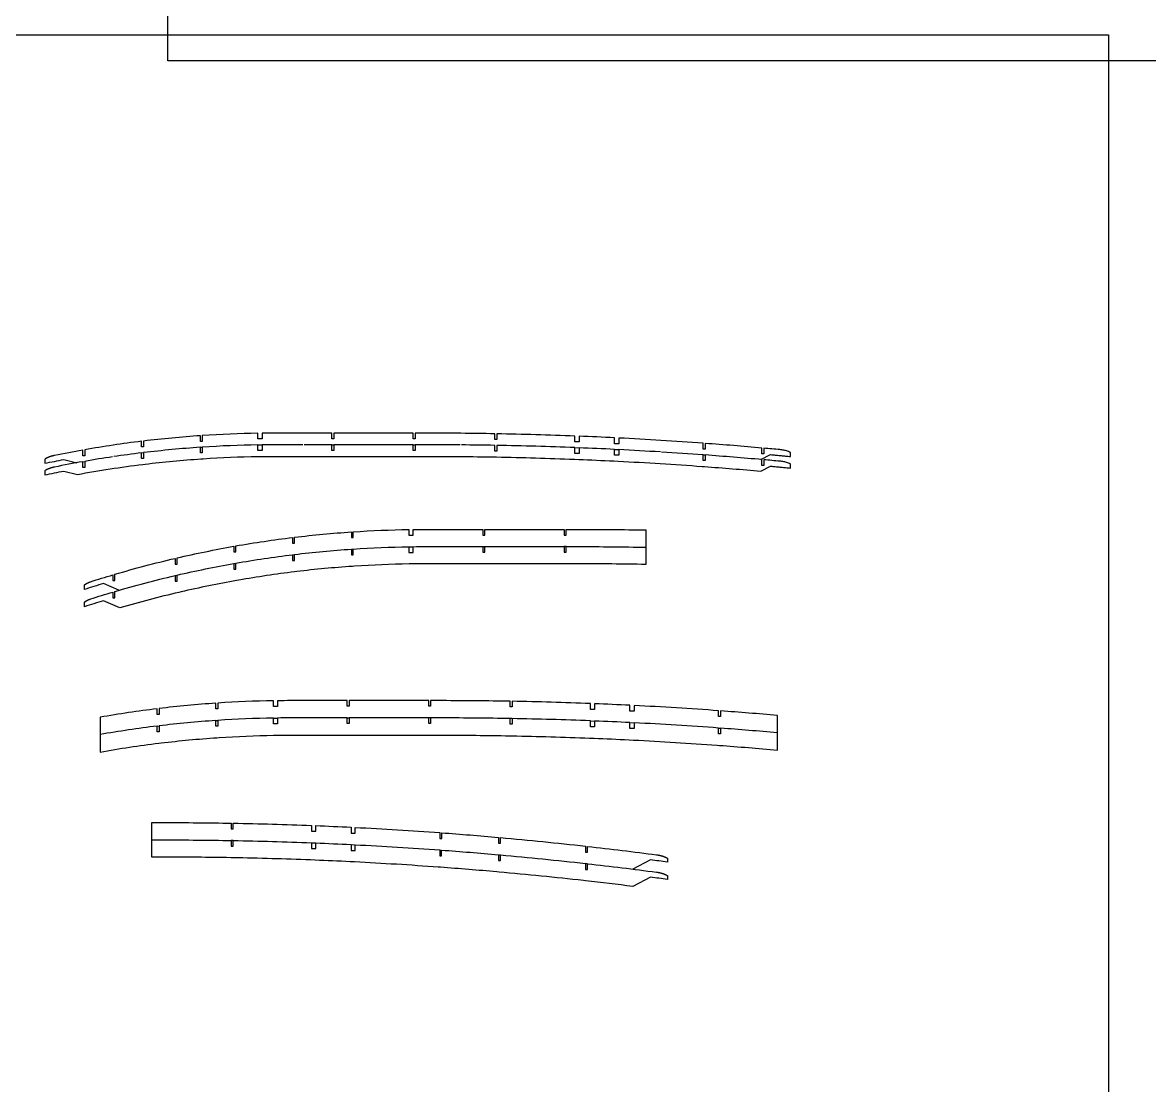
# Model space of a CAD drawing. Header units: inches. Extents: x -1514 to 1282, y -2074 to 286.
# Drawn here: x -824.2 to -624.8, y -414.6 to -226.4 of the extents above; entities that cross this region are included whole.
import ezdxf

# ---------------------------------------------------------------- set-up
doc = ezdxf.new("R2010")
doc.units = ezdxf.units.IN
doc.header["$LTSCALE"] = 0.1
doc.header["$MEASUREMENT"] = 0
doc.layers.add('pic', color=1, linetype='Continuous')

msp = doc.modelspace()

# ---------------------------------------------------------------- linework, layer by layer
for p, q in [((-782.55259, -301.13815), (-781.80259, -301.12641)), ((-769.47204, -301.11429), (-769.12204, -301.11429)), ((-755.07204, -301.11429), (-754.72204, -301.11429)), ((-803.1451, -302.55305), (-802.7951, -302.51062)), ((-792.7451, -301.56452), (-792.3951, -301.541)), ((-726.45259, -301.62644), (-725.70259, -301.65619)), ((-719.4451, -301.93722), (-718.6951, -301.97483)), ((-703.7638, -302.89921), (-703.4138, -302.9249)), ((-813.5451, -304.10926), (-813.1951, -304.04752)), ((-776.4201, -320.58267), (-776.0701, -320.54023)), ((-766.0201, -319.59413), (-765.6701, -319.57062)), ((-755.82759, -319.16776), (-755.07759, -319.15747)), ((-742.74704, -319.14391), (-742.39704, -319.14391)), ((-727.99704, -319.14391), (-728.34704, -319.14391)), ((-786.8201, -322.13887), (-786.4701, -322.07681)), ((-797.2201, -324.27671), (-796.8701, -324.19511)), ((-800.40883, -350.92045), (-800.05883, -350.87802)), ((-790.00883, -349.93192), (-789.65883, -349.90841)), ((-779.81632, -349.50555), (-779.06632, -349.49381)), ((-766.73577, -349.4817), (-766.38577, -349.4817)), ((-751.98577, -349.4817), (-752.33577, -349.4817)), ((-737.55883, -349.59559), (-737.90883, -349.58923)), ((-723.71632, -349.99384), (-722.96632, -350.02359)), ((-716.70883, -350.30462), (-715.95883, -350.34224)), ((-752.36077, -352.5067), (-752.36077, -352.5067)), ((-701.02753, -351.26662), (-700.67753, -351.2923)), ((-786.92074, -371.18544), (-787.27074, -371.17899)), ((-773.07823, -371.58368), (-772.32823, -371.61344)), ((-766.07074, -371.89447), (-765.32074, -371.93208)), ((-750.38944, -372.85646), (-750.03944, -372.88215)), ((-739.98944, -373.69829), (-739.63944, -373.72946)), ((-724.23944, -375.28424), (-724.58944, -375.24491))]:
    msp.add_line(p, q)
at = {"color": 7, "linetype": 'Continuous', "lineweight": 25}
for points in [[(-693.56076, -303.72996), (-691.81803, -302.85859), (-691.6198, -302.87668), (-691.41453, -302.89548), (-691.20931, -302.91434), (-691.00413, -302.93325), (-690.799, -302.95223), (-690.5939, -302.97126), (-690.38885, -302.99036), (-690.18385, -303.00952), (-689.97888, -303.02873), (-689.77395, -303.04801), (-689.56906, -303.06734), (-689.36421, -303.08673), (-689.1594, -303.10619), (-688.95462, -303.1257), (-688.74989, -303.14528), (-688.54518, -303.16491), (-688.31312, -303.18724), (-688.31312, -302.48748), (-688.48883, -302.39893), (-688.6537, -302.32595), (-688.82075, -302.26133), (-688.9898, -302.20449), (-689.1607, -302.15487), (-689.33328, -302.11188), (-689.50739, -302.07495), (-689.68287, -302.04351), (-689.85957, -302.01697), (-690.03734, -301.99477), (-690.21591, -301.97634, 0.001047685), (-693.0138, -301.72055), (-693.0138, -302.72288), (-693.3638, -302.72288), (-693.3638, -301.68938, 0.003760032), (-703.4138, -300.87323), (-703.4138, -301.87514), (-703.7638, -301.87514), (-703.7638, -300.84755, 0.005578709), (-718.6951, -299.92317), (-718.6951, -300.92447), (-719.4451, -300.92447), (-719.4451, -299.88556, 0.002335778), (-725.70259, -299.60452), (-725.70259, -300.60555), (-726.45259, -300.60555), (-726.45259, -299.57477, 0.005164143), (-740.2951, -299.17653), (-740.2951, -300.17699), (-740.6451, -300.17699), (-740.6451, -299.17017, 0.004477855), (-752.65259, -299.06263), (-754.72204, -299.06263), (-754.72204, -300.06263), (-755.07204, -300.06263), (-755.07204, -299.06263), (-769.12204, -299.06263), (-769.12204, -300.06263), (-769.47204, -300.06263), (-769.47204, -299.06263), (-779.50298, -299.06263, 0.002948796), (-781.80259, -299.07619), (-781.80259, -300.08688), (-782.55259, -300.08688), (-782.55259, -299.08648, 0.012633361), (-792.3951, -299.48934), (-792.3951, -300.51461), (-792.7451, -300.51461), (-792.7451, -299.51285, 0.012945973), (-802.7951, -300.45895), (-802.7951, -301.50463), (-803.1451, -301.50463), (-803.1451, -300.50139, 0.013030741), (-813.1951, -301.99586), (-813.1951, -303.06242), (-813.5451, -303.06242), (-813.5451, -302.0576, 0.006521112), (-818.54036, -303.01075), (-818.56824, -303.01652), (-818.59614, -303.0224), (-818.624, -303.02841), (-818.65185, -303.03454), (-818.67966, -303.04079), (-818.70745, -303.04716), (-818.73522, -303.05365), (-818.76295, -303.06027), (-818.79065, -303.06701), (-818.81833, -303.07386), (-818.84597, -303.08084), (-818.87359, -303.08795), (-818.90116, -303.09517), (-818.92869, -303.10251), (-818.93557, -303.10437), (-818.9424, -303.10622), (-818.95604, -303.10994), (-818.9833, -303.11745), (-819.01056, -303.12508), (-819.03781, -303.13283), (-819.06504, -303.14069), (-819.09226, -303.14868), (-819.11946, -303.1568), (-819.14663, -303.16503), (-819.17378, -303.1734), (-819.20091, -303.18189), (-819.228, -303.19051), (-819.25505, -303.19927), (-819.26858, -303.2037), (-819.28209, -303.20816), (-819.29559, -303.21266), (-819.30908, -303.21719), (-819.32256, -303.22175), (-819.33604, -303.22635), (-819.34949, -303.23099), (-819.36294, -303.23566), (-819.37638, -303.24037), (-819.38981, -303.24511), (-819.40322, -303.24989), (-819.41662, -303.2547), (-819.43001, -303.25955), (-819.44339, -303.26444), (-819.45675, -303.26936), (-819.4701, -303.27433), (-819.48344, -303.27933), (-819.49676, -303.28436), (-819.51007, -303.28944), (-819.52336, -303.29455), (-819.53664, -303.2997), (-819.5499, -303.30489), (-819.56315, -303.31012), (-819.57638, -303.31539), (-819.5896, -303.3207), (-819.6028, -303.32604), (-819.61598, -303.33143), (-819.62914, -303.33686), (-819.64229, -303.34233), (-819.65542, -303.34783), (-819.66853, -303.35338), (-819.68162, -303.35897), (-819.69469, -303.36461), (-819.70774, -303.37028), (-819.72078, -303.37599), (-819.73379, -303.38175), (-819.74679, -303.38755), (-819.75976, -303.39339), (-819.77271, -303.39927), (-819.78565, -303.4052), (-819.79856, -303.41117), (-819.81144, -303.41719), (-819.82431, -303.42324), (-819.83716, -303.42935), (-819.84998, -303.43549), (-819.86278, -303.44168), (-819.87555, -303.44792), (-819.8883, -303.4542), (-819.90103, -303.46052), (-819.91373, -303.46689), (-819.92641, -303.47331), (-819.93906, -303.47977), (-819.95169, -303.48628), (-819.9643, -303.49283), (-819.97687, -303.49943), (-819.98942, -303.50608), (-820.00195, -303.51277), (-820.01444, -303.51952), (-820.02691, -303.52631), (-820.03936, -303.53314), (-820.05177, -303.54003), (-820.06416, -303.54696), (-820.07651, -303.55395), (-820.08884, -303.56098), (-820.10114, -303.56806), (-820.11341, -303.57519), (-820.12565, -303.58236), (-820.13786, -303.58959), (-820.15004, -303.59687), (-820.16219, -303.6042), (-820.17431, -303.61158), (-820.1864, -303.61901), (-820.19845, -303.62649), (-820.21048, -303.63402), (-820.22247, -303.6416), (-820.24592, -303.65658), (-820.24592, -304.39794, -0.004377612), (-816.90183, -303.71377), (-814.57885, -304.29545)], [(-774.58751, -301.11429), (-779.50298, -301.11429, 0.002948796), (-781.80259, -301.12786), (-781.80259, -302.13854), (-782.55259, -302.13854), (-782.55259, -301.13815, 0.012633361), (-792.3951, -301.541), (-792.3951, -302.56628), (-792.7451, -302.56628), (-792.7451, -301.56452, 0.012945973), (-802.7951, -302.51062), (-802.7951, -303.5563), (-803.1451, -303.5563), (-803.1451, -302.55305, 0.006386862), (-808.08092, -303.22013)], [(-746.7486, -301.14029, 0.002201626), (-752.65259, -301.11429), (-754.72204, -301.11429), (-754.72204, -302.11429), (-755.07204, -302.11429), (-755.07204, -301.11429), (-769.12204, -301.11429), (-769.12204, -302.11429), (-769.47204, -302.11429), (-769.47204, -301.11429), (-774.38751, -301.11429)], [(-711.32668, -302.3892, 0.002752043), (-718.6951, -301.97483), (-718.6951, -302.97614), (-719.4451, -302.97614), (-719.4451, -301.93722, 0.002335778), (-725.70259, -301.65619), (-725.70259, -302.65721), (-726.45259, -302.65721), (-726.45259, -301.62644, 0.005164143), (-740.2951, -301.22819), (-740.2951, -302.22866), (-740.6451, -302.22866), (-740.6451, -301.22183, 0.002201626), (-746.54861, -301.14208)], [(-808.27875, -303.24954, 0.006386862), (-813.1951, -304.04752), (-813.1951, -305.11408), (-813.5451, -305.11408), (-813.5451, -304.10926, 0.006521112), (-818.54036, -305.06242), (-818.56824, -305.06818), (-818.59614, -305.07407), (-818.624, -305.08008), (-818.65185, -305.0862), (-818.67966, -305.09245), (-818.70745, -305.09883), (-818.73522, -305.10532), (-818.76295, -305.11193), (-818.79065, -305.11867), (-818.81833, -305.12553), (-818.84597, -305.13251), (-818.87359, -305.13961), (-818.90116, -305.14683), (-818.92869, -305.15418), (-818.93557, -305.15603), (-818.9424, -305.15788), (-818.95604, -305.1616), (-818.9833, -305.16911), (-819.01056, -305.17674), (-819.03781, -305.18449), (-819.06504, -305.19236), (-819.09226, -305.20035), (-819.11946, -305.20846), (-819.14663, -305.2167), (-819.17378, -305.22506), (-819.20091, -305.23355), (-819.228, -305.24218), (-819.25505, -305.25093), (-819.26858, -305.25536), (-819.28209, -305.25982), (-819.29559, -305.26432), (-819.30908, -305.26885), (-819.32256, -305.27342), (-819.33604, -305.27802), (-819.34949, -305.28265), (-819.36294, -305.28732), (-819.37638, -305.29203), (-819.38981, -305.29677), (-819.40322, -305.30155), (-819.41662, -305.30636), (-819.43001, -305.31122), (-819.44339, -305.3161), (-819.45675, -305.32103), (-819.4701, -305.32599), (-819.48344, -305.33099), (-819.49676, -305.33603), (-819.51007, -305.3411), (-819.52336, -305.34621), (-819.53664, -305.35137), (-819.5499, -305.35656), (-819.56315, -305.36178), (-819.57638, -305.36705), (-819.5896, -305.37236), (-819.6028, -305.37771), (-819.61598, -305.38309), (-819.62914, -305.38852), (-819.64229, -305.39399), (-819.65542, -305.3995), (-819.66853, -305.40505), (-819.68162, -305.41064), (-819.69469, -305.41627), (-819.70774, -305.42194), (-819.72078, -305.42766), (-819.73379, -305.43341), (-819.74679, -305.43921), (-819.75976, -305.44505), (-819.77271, -305.45094), (-819.78565, -305.45686), (-819.79856, -305.46284), (-819.81144, -305.46885), (-819.82431, -305.47491), (-819.83716, -305.48101), (-819.84998, -305.48715), (-819.86278, -305.49334), (-819.87555, -305.49958), (-819.8883, -305.50586), (-819.90103, -305.51218), (-819.91373, -305.51855), (-819.92641, -305.52497), (-819.93906, -305.53143), (-819.95169, -305.53794), (-819.9643, -305.54449), (-819.97687, -305.5511), (-819.98942, -305.55774), (-820.00195, -305.56444), (-820.01444, -305.57118), (-820.02691, -305.57797), (-820.03936, -305.58481), (-820.05177, -305.59169), (-820.06416, -305.59863), (-820.07651, -305.60561), (-820.08884, -305.61264), (-820.10114, -305.61972), (-820.11341, -305.62685), (-820.12565, -305.63403), (-820.13786, -305.64126), (-820.15004, -305.64853), (-820.16219, -305.65586), (-820.17431, -305.66324), (-820.1864, -305.67067), (-820.19845, -305.67815), (-820.21048, -305.68568), (-820.22247, -305.69327), (-820.24592, -305.70825), (-820.24592, -306.4496, -0.004377612), (-816.90183, -305.76544), (-814.50367, -306.36593, -0.015184422), (-802.92427, -304.59132), (-802.5284, -304.54331, -0.012883177), (-792.6323, -303.61158), (-792.23643, -303.58499, -0.012570728), (-782.54567, -303.18829), (-781.75393, -303.17743, -0.002917078), (-779.50298, -303.16429), (-769.49704, -303.16429), (-769.09704, -303.16429), (-755.09704, -303.16429), (-754.69704, -303.16429), (-752.65259, -303.16429, -0.004468698), (-740.7063, -303.27106), (-740.3075, -303.27831, -0.005145681), (-726.55665, -303.67393), (-725.75905, -303.70558, -0.0023172), (-719.57033, -303.98353), (-718.77274, -304.02353, -0.005560235), (-703.9364, -304.94207), (-703.5376, -304.97133, -0.003744114), (-693.56076, -305.78162), (-691.81803, -304.91025), (-691.6198, -304.92834), (-691.41453, -304.94714), (-691.20931, -304.966), (-691.00413, -304.98492), (-690.799, -305.00389), (-690.5939, -305.02293), (-690.38885, -305.04202), (-690.18385, -305.06118), (-689.97888, -305.08039), (-689.77395, -305.09967), (-689.56906, -305.119), (-689.36421, -305.1384), (-689.1594, -305.15785), (-688.95462, -305.17737), (-688.74989, -305.19694), (-688.54518, -305.21657), (-688.31312, -305.2389), (-688.31312, -304.53914), (-688.48883, -304.45059), (-688.6537, -304.37761), (-688.82075, -304.31299), (-688.9898, -304.25615), (-689.1607, -304.20653), (-689.33328, -304.16354), (-689.50739, -304.12661), (-689.68287, -304.09517), (-689.85957, -304.06863), (-690.03734, -304.04643), (-690.21591, -304.028, 0.001047685), (-693.0138, -303.77221), (-693.0138, -304.77454), (-693.3638, -304.77454), (-693.3638, -303.74104, 0.003760032), (-703.4138, -302.9249), (-703.4138, -303.92681), (-703.7638, -303.92681), (-703.7638, -302.89921, 0.002752043), (-711.12707, -302.40156, 0.002752043)], [(-807.17193, -326.88531), (-809.88582, -325.67608, 0.004520333), (-813.24635, -326.73907), (-813.24635, -325.93867), (-813.23068, -325.92511), (-813.22359, -325.91903), (-813.21647, -325.91298), (-813.20933, -325.90696), (-813.20216, -325.90097), (-813.19497, -325.89501), (-813.18775, -325.88907), (-813.18051, -325.88317), (-813.17324, -325.87729), (-813.16595, -325.87144), (-813.15864, -325.86563), (-813.1513, -325.85984), (-813.14394, -325.85407), (-813.13655, -325.84834), (-813.12914, -325.84264), (-813.12171, -325.83696), (-813.11425, -325.83131), (-813.10678, -325.8257), (-813.09928, -325.82011), (-813.09176, -325.81454), (-813.08421, -325.80901), (-813.07665, -325.8035), (-813.06906, -325.79802), (-813.06145, -325.79257), (-813.05382, -325.78715), (-813.04617, -325.78176), (-813.0385, -325.77639), (-813.03081, -325.77105), (-813.0231, -325.76574), (-813.01537, -325.76046), (-813.00762, -325.7552), (-812.99985, -325.74998), (-812.99206, -325.74478), (-812.98425, -325.7396), (-812.97643, -325.73446), (-812.96858, -325.72934), (-812.96072, -325.72425), (-812.95283, -325.71918), (-812.94493, -325.71415), (-812.93702, -325.70914), (-812.92908, -325.70415), (-812.92113, -325.6992), (-812.91316, -325.69427), (-812.90517, -325.68936), (-812.89717, -325.68449), (-812.88915, -325.67964), (-812.88111, -325.67482), (-812.87306, -325.67002), (-812.865, -325.66525), (-812.85691, -325.66051), (-812.84882, -325.65579), (-812.8407, -325.6511), (-812.83257, -325.64644), (-812.82443, -325.6418), (-812.81627, -325.63719), (-812.8081, -325.6326), (-812.79992, -325.62804), (-812.79172, -325.62351), (-812.78351, -325.619), (-812.77528, -325.61452), (-812.76704, -325.61006), (-812.75879, -325.60563), (-812.75053, -325.60123), (-812.74225, -325.59685), (-812.73396, -325.5925), (-812.72566, -325.58817), (-812.71735, -325.58387), (-812.70902, -325.57959), (-812.70068, -325.57534), (-812.69234, -325.57111), (-812.68398, -325.56691), (-812.67561, -325.56273), (-812.66723, -325.55858), (-812.65884, -325.55446), (-812.65044, -325.55036), (-812.64203, -325.54628), (-812.63361, -325.54223), (-812.62519, -325.5382), (-812.61675, -325.5342), (-812.6083, -325.53022), (-812.59985, -325.52627), (-812.59138, -325.52234), (-812.58291, -325.51844), (-812.57443, -325.51456), (-812.56594, -325.5107), (-812.55745, -325.50687), (-812.54894, -325.50307), (-812.54043, -325.49929), (-812.53191, -325.49553), (-812.52339, -325.49179), (-812.51487, -325.48809), (-812.51059, -325.48624), (-812.50627, -325.48438), (-812.49766, -325.48069), (-812.48902, -325.47701), (-812.48037, -325.47336), (-812.47172, -325.46974), (-812.46305, -325.46614), (-812.45437, -325.46256), (-812.44568, -325.459), (-812.43699, -325.45547), (-812.42828, -325.45197), (-812.41956, -325.44848), (-812.41084, -325.44502), (-812.4021, -325.44159), (-812.39335, -325.43817), (-812.3846, -325.43478), (-812.37584, -325.43142), (-812.36706, -325.42807), (-812.35828, -325.42476), (-812.34949, -325.42146), (-812.34069, -325.41819), (-812.33189, -325.41494), (-812.32307, -325.41172), (-812.31425, -325.40851), (-812.30541, -325.40534), (-812.29657, -325.40218), (-812.28772, -325.39905), (-812.27887, -325.39595), (-812.27, -325.39286), (-812.26113, -325.3898), (-812.25225, -325.38677), (-812.24336, -325.38376), (-812.23446, -325.38077), (-812.22556, -325.3778), (-812.21665, -325.37486), (-812.20773, -325.37194), (-812.19881, -325.36905), (-812.18989, -325.36619, -0.005326836), (-808.2201, -324.14253), (-808.2201, -325.15103), (-807.8701, -325.15103), (-807.8701, -324.03908, -0.014127297), (-797.2201, -321.22621), (-797.2201, -322.23275), (-796.8701, -322.23275), (-796.8701, -321.14462, -0.013156068), (-786.8201, -319.08838), (-786.8201, -320.09321), (-786.4701, -320.09321), (-786.4701, -319.02664, -0.013030741), (-776.4201, -317.53218), (-776.4201, -318.53542), (-776.0701, -318.53542), (-776.0701, -317.48974, -0.012945973), (-766.0201, -316.54364), (-766.0201, -317.5454), (-765.6701, -317.5454), (-765.6701, -316.52013, -0.012633361), (-755.82759, -316.11727), (-755.82759, -317.11766), (-755.07759, -317.11766), (-755.07759, -316.10698, -0.002948796), (-752.77798, -316.09342), (-742.74704, -316.09342), (-742.74704, -317.09342), (-742.39704, -317.09342), (-742.39704, -316.09342), (-728.34704, -316.09342), (-728.34704, -317.09342), (-727.99704, -317.09342), (-727.99704, -316.09342), (-725.92759, -316.09342, -0.004477855), (-713.9201, -316.20095), (-713.9201, -319.25144)], [(-690.62753, -352.10844), (-690.62753, -349.04639, 0.003760032), (-700.67753, -348.23025), (-700.67753, -349.23216), (-701.02753, -349.23216), (-701.02753, -348.20456, 0.005578709), (-715.95883, -347.28018), (-715.95883, -348.28148), (-716.70883, -348.28148), (-716.70883, -347.24257, 0.002335778), (-722.96632, -346.96154), (-722.96632, -347.96256), (-723.71632, -347.96256), (-723.71632, -346.93178, 0.005164143), (-737.55883, -346.53354), (-737.55883, -347.53401), (-737.90883, -347.53401), (-737.90883, -346.52718, 0.004477855), (-749.91632, -346.41964), (-751.98577, -346.41964), (-751.98577, -347.41964), (-752.33577, -347.41964), (-752.33577, -346.41964), (-766.38577, -346.41964), (-766.38577, -347.41964), (-766.73577, -347.41964), (-766.73577, -346.41964), (-776.76671, -346.41964, 0.002948796), (-779.06632, -346.43321), (-779.06632, -347.44389), (-779.81632, -347.44389), (-779.81632, -346.44349, 0.012633361), (-789.65883, -346.84635), (-789.65883, -347.87163), (-790.00883, -347.87163), (-790.00883, -346.86986, 0.012945973), (-800.05883, -347.81597), (-800.05883, -348.86164), (-800.40883, -348.86164), (-800.40883, -347.8584, 0.013030741), (-810.45883, -349.35287), (-810.45883, -352.45022)], [(-801.34259, -371.05274), (-801.34259, -368.00274), (-799.27314, -368.00274, -0.004477855), (-787.26566, -368.11028), (-787.26566, -369.1171), (-786.91566, -369.1171), (-786.91566, -368.11664, -0.005164143), (-773.07314, -368.51488), (-773.07314, -369.54566), (-772.32314, -369.54566), (-772.32314, -368.54463, -0.002335778), (-766.06566, -368.82567), (-766.06566, -369.86458), (-765.31566, -369.86458), (-765.31566, -368.86328, -0.005578709), (-750.38436, -369.78766), (-750.38436, -370.81525), (-750.03436, -370.81525), (-750.03436, -369.81334, -0.003760032), (-739.98436, -370.62949), (-739.98436, -371.66299), (-739.63436, -371.66299), (-739.63436, -370.66066, -0.005640699), (-724.58436, -372.17611), (-724.58436, -373.21841), (-724.23436, -373.21841), (-724.23436, -372.21544, -0.004599436), (-711.99109, -373.70864), (-711.97564, -373.71068), (-711.96017, -373.71277), (-711.9447, -373.71488), (-711.92923, -373.71703), (-711.91376, -373.71922), (-711.89829, -373.72144), (-711.88282, -373.7237), (-711.86735, -373.72599), (-711.85188, -373.72832), (-711.83642, -373.73068), (-711.82096, -373.73308), (-711.8055, -373.73551), (-711.79004, -373.73798), (-711.77458, -373.74049), (-711.75913, -373.74304), (-711.74368, -373.74562), (-711.72823, -373.74824), (-711.71279, -373.75089), (-711.69735, -373.75359), (-711.68192, -373.75632), (-711.66649, -373.75909), (-711.65106, -373.76189), (-711.63564, -373.76474), (-711.62023, -373.76762), (-711.60482, -373.77054), (-711.58941, -373.7735), (-711.57401, -373.7765), (-711.55862, -373.77954), (-711.54324, -373.78262), (-711.52786, -373.78574), (-711.51248, -373.78889), (-711.49712, -373.79209), (-711.48176, -373.79533), (-711.46641, -373.79861), (-711.45107, -373.80193), (-711.43574, -373.80528), (-711.42041, -373.80868), (-711.40509, -373.81213), (-711.38978, -373.81561), (-711.37449, -373.81913), (-711.3592, -373.8227), (-711.34392, -373.8263), (-711.32865, -373.82995), (-711.31339, -373.83365), (-711.29814, -373.83738), (-711.2829, -373.84116), (-711.26767, -373.84498), (-711.25245, -373.84884), (-711.23725, -373.85274), (-711.22206, -373.85669), (-711.20687, -373.86069), (-711.19171, -373.86472), (-711.17655, -373.8688), (-711.1614, -373.87293), (-711.14627, -373.8771), (-711.13116, -373.88131), (-711.11605, -373.88557), (-711.10096, -373.88987), (-711.08588, -373.89422), (-711.07082, -373.89861), (-711.05577, -373.90305), (-711.04074, -373.90754), (-711.02572, -373.91207), (-711.01072, -373.91665), (-710.99573, -373.92127), (-710.98076, -373.92594), (-710.9658, -373.93065), (-710.95086, -373.93542), (-710.93594, -373.94023), (-710.92103, -373.94509), (-710.90614, -373.94999), (-710.89127, -373.95494), (-710.87641, -373.95994), (-710.86158, -373.96499), (-710.84676, -373.97009), (-710.83196, -373.97523), (-710.81717, -373.98043), (-710.80241, -373.98567), (-710.78767, -373.99096), (-710.77294, -373.9963), (-710.75823, -374.00169), (-710.74355, -374.00713), (-710.72888, -374.01262), (-710.71424, -374.01816), (-710.69961, -374.02375), (-710.68501, -374.02939), (-710.67042, -374.03508), (-710.65586, -374.04082), (-710.64132, -374.04661), (-710.6268, -374.05245), (-710.61231, -374.05835), (-710.59783, -374.06429), (-710.58338, -374.07029), (-710.56895, -374.07634), (-710.55455, -374.08244), (-710.54016, -374.08859), (-710.52581, -374.09479), (-710.51864, -374.09792), (-710.51506, -374.09948), (-710.51143, -374.10107), (-710.497, -374.10744), (-710.48256, -374.11388), (-710.46815, -374.12038), (-710.45377, -374.12695), (-710.4394, -374.13357), (-710.42506, -374.14027), (-710.41075, -374.14703), (-710.39647, -374.15386), (-710.38221, -374.16075), (-710.36798, -374.16772), (-710.35379, -374.17475), (-710.33963, -374.18186), (-710.3255, -374.18904), (-710.31141, -374.19629), (-710.29735, -374.20361), (-710.28334, -374.21102), (-710.26936, -374.21849), (-710.25542, -374.22605), (-710.24152, -374.23368), (-710.22767, -374.24139), (-710.21386, -374.24918), (-710.2001, -374.25705), (-710.18638, -374.26501), (-710.17271, -374.27305), (-710.15911, -374.28116), (-710.1523, -374.28526), (-710.14552, -374.28937), (-710.13876, -374.29351), (-710.132, -374.29766), (-710.12527, -374.30184), (-710.11854, -374.30604), (-710.11183, -374.31027), (-710.10513, -374.31451), (-710.09845, -374.31878), (-710.08033, -374.33042), (-710.08033, -375.00158, 0.00112811), (-713.07488, -374.60586), (-716.20366, -376.24286)]]:
    msp.add_lwpolyline(points, format="xyb", dxfattribs=at)
for points in [[(-812.18989, -328.41668, -0.005326836), (-808.2201, -327.19303), (-808.2201, -328.20152), (-807.8701, -328.20152), (-807.8701, -327.08957, -0.014127297), (-797.2201, -324.27671), (-797.2201, -325.28324), (-796.8701, -325.28324), (-796.8701, -324.19511, -0.013156068), (-786.8201, -322.13887), (-786.8201, -323.1437), (-786.4701, -323.1437), (-786.4701, -322.07714, -0.013030741), (-776.4201, -320.58267), (-776.4201, -321.58591), (-776.0701, -321.58591), (-776.0701, -320.54023, -0.012945973), (-766.0201, -319.59413), (-766.0201, -320.59589), (-765.6701, -320.59589), (-765.6701, -319.57062, -0.012633361), (-755.82759, -319.16776), (-755.82759, -320.16815), (-755.07759, -320.16815), (-755.07759, -319.15747, -0.002948796), (-752.77798, -319.14391), (-742.74704, -319.14391), (-742.74704, -320.14391), (-742.39704, -320.14391), (-742.39704, -319.14391), (-728.34704, -319.14391), (-728.34704, -320.14391), (-727.99704, -320.14391), (-727.99704, -319.14391), (-725.92759, -319.14391, -0.004477855), (-713.9201, -319.25144), (-713.9201, -322.30194, 0.004498322), (-725.92759, -322.19391), (-727.97204, -322.19391), (-728.37204, -322.19391), (-742.37204, -322.19391), (-742.77204, -322.19391), (-752.77798, -322.19391, 0.002917078), (-755.01727, -322.20697), (-755.8049, -322.21778, 0.012570728), (-765.44543, -322.61242), (-765.83925, -322.63888, 0.012883177), (-775.68405, -323.56578), (-776.07786, -323.61353, 0.012967555), (-785.92266, -325.07768), (-786.31648, -325.14715, 0.013092306), (-796.16128, -327.16166), (-796.5551, -327.25349, 0.014074847), (-806.99943, -330.01267), (-809.88582, -328.72657, 0.004520333), (-813.24635, -329.78956), (-813.24635, -328.98916), (-813.23068, -328.97561), (-813.22359, -328.96953), (-813.21647, -328.96347), (-813.20933, -328.95745), (-813.20216, -328.95146), (-813.19497, -328.9455), (-813.18775, -328.93956), (-813.18051, -328.93366), (-813.17324, -328.92778), (-813.16595, -328.92194), (-813.15864, -328.91612), (-813.1513, -328.91033), (-813.14394, -328.90457), (-813.13655, -328.89883), (-813.12914, -328.89313), (-813.12171, -328.88745), (-813.11425, -328.88181), (-813.10678, -328.87619), (-813.09928, -328.8706), (-813.09176, -328.86503), (-813.08421, -328.8595), (-813.07665, -328.85399), (-813.06906, -328.84852), (-813.06145, -328.84307), (-813.05382, -328.83764), (-813.04617, -328.83225), (-813.0385, -328.82688), (-813.03081, -328.82155), (-813.0231, -328.81623), (-813.01537, -328.81095), (-813.00762, -328.8057), (-812.99985, -328.80047), (-812.99206, -328.79527), (-812.98425, -328.79009), (-812.97643, -328.78495), (-812.96858, -328.77983), (-812.96072, -328.77474), (-812.95283, -328.76967), (-812.94493, -328.76464), (-812.93702, -328.75963), (-812.92908, -328.75464), (-812.92113, -328.74969), (-812.91316, -328.74476), (-812.90517, -328.73986), (-812.89717, -328.73498), (-812.88915, -328.73013), (-812.88111, -328.72531), (-812.87306, -328.72051), (-812.865, -328.71574), (-812.85691, -328.711), (-812.84882, -328.70628), (-812.8407, -328.70159), (-812.83257, -328.69693), (-812.82443, -328.69229), (-812.81627, -328.68768), (-812.8081, -328.68309), (-812.79992, -328.67854), (-812.79172, -328.674), (-812.78351, -328.66949), (-812.77528, -328.66501), (-812.76704, -328.66056), (-812.75879, -328.65613), (-812.75053, -328.65172), (-812.74225, -328.64734), (-812.73396, -328.64299), (-812.72566, -328.63866), (-812.71735, -328.63436), (-812.70902, -328.63008), (-812.70068, -328.62583), (-812.69234, -328.6216), (-812.68398, -328.6174), (-812.67561, -328.61323), (-812.66723, -328.60907), (-812.65884, -328.60495), (-812.65044, -328.60085), (-812.64203, -328.59677), (-812.63361, -328.59272), (-812.62519, -328.58869), (-812.61675, -328.58469), (-812.6083, -328.58071), (-812.59985, -328.57676), (-812.59138, -328.57283), (-812.58291, -328.56893), (-812.57443, -328.56505), (-812.56594, -328.5612), (-812.55745, -328.55737), (-812.54894, -328.55356), (-812.54043, -328.54978), (-812.53191, -328.54602), (-812.52339, -328.54229), (-812.51487, -328.53858), (-812.51059, -328.53673), (-812.50627, -328.53487), (-812.49766, -328.53118), (-812.48902, -328.5275), (-812.48037, -328.52386), (-812.47172, -328.52023), (-812.46305, -328.51663), (-812.45437, -328.51305), (-812.44568, -328.5095), (-812.43699, -328.50597), (-812.42828, -328.50246), (-812.41956, -328.49897), (-812.41084, -328.49551), (-812.4021, -328.49208), (-812.39335, -328.48866), (-812.3846, -328.48527), (-812.37584, -328.48191), (-812.36706, -328.47857), (-812.35828, -328.47525), (-812.34949, -328.47195), (-812.34069, -328.46868), (-812.33189, -328.46543), (-812.32307, -328.46221), (-812.31425, -328.45901), (-812.30541, -328.45583), (-812.29657, -328.45268), (-812.28772, -328.44954), (-812.27887, -328.44644), (-812.27, -328.44336), (-812.26113, -328.4403), (-812.25225, -328.43726), (-812.24336, -328.43425), (-812.23446, -328.43126), (-812.22556, -328.4283), (-812.21665, -328.42535), (-812.20773, -328.42244), (-812.19881, -328.41954)], [(-751.98577, -350.4817), (-752.33577, -350.4817), (-752.33577, -349.4817), (-766.38577, -349.4817), (-766.38577, -350.4817), (-766.73577, -350.4817), (-766.73577, -349.4817), (-776.76671, -349.4817, 0.002948796), (-779.06632, -349.49526), (-779.06632, -350.50594), (-779.81632, -350.50594), (-779.81632, -349.50555, 0.012633361), (-789.65883, -349.90841), (-789.65883, -350.93368), (-790.00883, -350.93368), (-790.00883, -349.93192, 0.012945973), (-800.05883, -350.87802), (-800.05883, -351.9237), (-800.40883, -351.9237), (-800.40883, -350.92045, 0.013030741), (-810.45883, -352.41492), (-810.45883, -355.51227, -0.013691872), (-800.06659, -353.95132), (-799.67277, -353.90357, -0.012883177), (-789.82797, -352.97667), (-789.43415, -352.95021, -0.012570728), (-779.79363, -352.55557), (-779.00599, -352.54476, -0.002917078), (-776.76671, -352.5317), (-766.76077, -352.5317), (-766.36077, -352.5317), (-752.36077, -352.5317), (-751.96077, -352.5317), (-749.91632, -352.5317, -0.004468698), (-737.9879, -352.63831), (-737.5897, -352.64554, -0.005145681), (-723.85942, -353.04057), (-723.06302, -353.07217, -0.0023172), (-716.88356, -353.3497), (-716.08716, -353.38965, -0.005560235), (-701.27302, -354.30681), (-700.87482, -354.33603, -0.003851438), (-690.62753, -355.1705), (-690.62753, -352.10844, 0.003760032), (-700.67753, -351.2923), (-700.67753, -352.29421), (-701.02753, -352.29421), (-701.02753, -351.26662, 0.005578709), (-715.95883, -350.34224), (-715.95883, -351.34354), (-716.70883, -351.34354), (-716.70883, -350.30462, 0.002335778), (-722.96632, -350.02359), (-722.96632, -351.02462), (-723.71632, -351.02462), (-723.71632, -349.99384, 0.005164143), (-737.55883, -349.59559), (-737.55883, -350.59606), (-737.90883, -350.59606), (-737.90883, -349.58923, 0.004477855), (-749.91632, -349.4817), (-751.98577, -349.4817)], [(-710.08542, -377.39923), (-710.08542, -378.07038, 0.00112811), (-713.07997, -377.67466), (-716.20874, -379.31166, 0.003147956), (-724.55315, -378.31819), (-724.95135, -378.27344, 0.00562217), (-739.88366, -376.76979), (-740.28186, -376.73433, 0.003741465), (-750.23673, -375.92588), (-750.63494, -375.89666, 0.005560235), (-765.44908, -374.9795), (-766.24548, -374.93955, 0.0023172), (-772.42494, -374.66201), (-773.22135, -374.63042, 0.005145681), (-786.95162, -374.23539), (-787.34982, -374.22815, 0.004468698), (-799.27823, -374.12154), (-801.34768, -374.12154), (-801.34768, -371.07154), (-799.27823, -371.07154, -0.004477855), (-787.27074, -371.17908), (-787.27074, -372.18591), (-786.92074, -372.18591), (-786.92074, -371.18544, -0.005164143), (-773.07823, -371.58368), (-773.07823, -372.61446), (-772.32823, -372.61446), (-772.32823, -371.61344, -0.002335778), (-766.07074, -371.89447), (-766.07074, -372.93338), (-765.32074, -372.93338), (-765.32074, -371.93208, -0.005578709), (-750.38944, -372.85646), (-750.38944, -373.88406), (-750.03944, -373.88406), (-750.03944, -372.88215, -0.003760032), (-739.98944, -373.69829), (-739.98944, -374.73179), (-739.63944, -374.73179), (-739.63944, -373.72946, -0.005640699), (-724.58944, -375.24491), (-724.58944, -376.28721), (-724.23944, -376.28721), (-724.23944, -375.28424, -0.004599436), (-711.99618, -376.77744), (-711.98072, -376.77949), (-711.96525, -376.78157), (-711.94978, -376.78368), (-711.93431, -376.78584), (-711.91884, -376.78802), (-711.90337, -376.79024), (-711.8879, -376.7925), (-711.87243, -376.79479), (-711.85697, -376.79712), (-711.8415, -376.79948), (-711.82604, -376.80188), (-711.81058, -376.80432), (-711.79512, -376.80679), (-711.77967, -376.8093), (-711.76421, -376.81184), (-711.74876, -376.81442), (-711.73332, -376.81704), (-711.71788, -376.8197), (-711.70244, -376.82239), (-711.687, -376.82512), (-711.67157, -376.82789), (-711.65615, -376.83069), (-711.64073, -376.83354), (-711.62531, -376.83642), (-711.6099, -376.83934), (-711.5945, -376.84231), (-711.5791, -376.8453), (-711.56371, -376.84834), (-711.54832, -376.85142), (-711.53294, -376.85454), (-711.51757, -376.8577), (-711.5022, -376.86089), (-711.48685, -376.86413), (-711.4715, -376.86741), (-711.45615, -376.87073), (-711.44082, -376.87409), (-711.42549, -376.87749), (-711.41018, -376.88093), (-711.39487, -376.88441), (-711.37957, -376.88793), (-711.36428, -376.8915), (-711.349, -376.89511), (-711.33373, -376.89876), (-711.31847, -376.90245), (-711.30322, -376.90618), (-711.28798, -376.90996), (-711.27276, -376.91378), (-711.25754, -376.91764), (-711.24233, -376.92155), (-711.22714, -376.9255), (-711.21196, -376.92949), (-711.19679, -376.93353), (-711.18163, -376.93761), (-711.16649, -376.94173), (-711.15136, -376.9459), (-711.13624, -376.95011), (-711.12113, -376.95437), (-711.10604, -376.95867), (-711.09097, -376.96302), (-711.0759, -376.96742), (-711.06086, -376.97186), (-711.04582, -376.97634), (-711.0308, -376.98087), (-711.0158, -376.98545), (-711.00081, -376.99007), (-710.98584, -376.99474), (-710.97089, -376.99946), (-710.95595, -377.00422), (-710.94102, -377.00903), (-710.92612, -377.01389), (-710.91123, -377.01879), (-710.89635, -377.02375), (-710.8815, -377.02875), (-710.86666, -377.03379), (-710.85184, -377.03889), (-710.83704, -377.04404), (-710.82226, -377.04923), (-710.80749, -377.05447), (-710.79275, -377.05976), (-710.77802, -377.0651), (-710.76332, -377.07049), (-710.74863, -377.07593), (-710.73397, -377.08142), (-710.71932, -377.08696), (-710.7047, -377.09255), (-710.69009, -377.09819), (-710.67551, -377.10388), (-710.66095, -377.10962), (-710.64641, -377.11541), (-710.63189, -377.12125), (-710.61739, -377.12715), (-710.60292, -377.13309), (-710.58846, -377.13909), (-710.57403, -377.14514), (-710.55963, -377.15124), (-710.54525, -377.15739), (-710.5309, -377.1636), (-710.52372, -377.16672), (-710.52014, -377.16828), (-710.51652, -377.16988), (-710.50208, -377.17624), (-710.48765, -377.18268), (-710.47324, -377.18918), (-710.45885, -377.19575), (-710.44449, -377.20238), (-710.43015, -377.20907), (-710.41583, -377.21583), (-710.40155, -377.22266), (-710.38729, -377.22955), (-710.37307, -377.23652), (-710.35887, -377.24355), (-710.34471, -377.25066), (-710.33059, -377.25784), (-710.31649, -377.26509), (-710.30244, -377.27242), (-710.28842, -377.27982), (-710.27444, -377.2873), (-710.2605, -377.29485), (-710.24661, -377.30248), (-710.23275, -377.31019), (-710.21895, -377.31798), (-710.20518, -377.32586), (-710.19146, -377.33381), (-710.17779, -377.34185), (-710.16419, -377.34996), (-710.15738, -377.35406), (-710.15061, -377.35818), (-710.14384, -377.36231), (-710.13709, -377.36647), (-710.13035, -377.37065), (-710.12362, -377.37485), (-710.11691, -377.37907), (-710.11021, -377.38331), (-710.10353, -377.38758)]]:
    msp.add_lwpolyline(points, format="xyb", close=True, dxfattribs=at)
at = {"layer": 'pic'}
for points in [[(-798.50785, 215.64713), (-298.37297, 215.64713), (-298.37297, -233.14899), (-798.50785, -233.14899)], [(-1021.20495, -228.5557), (-632.00584, -228.5557), (-632.00584, -602.74232), (-1021.20495, -602.74232)]]:
    msp.add_lwpolyline(points, close=True, dxfattribs=at)

doc.saveas('drawing.dxf')
